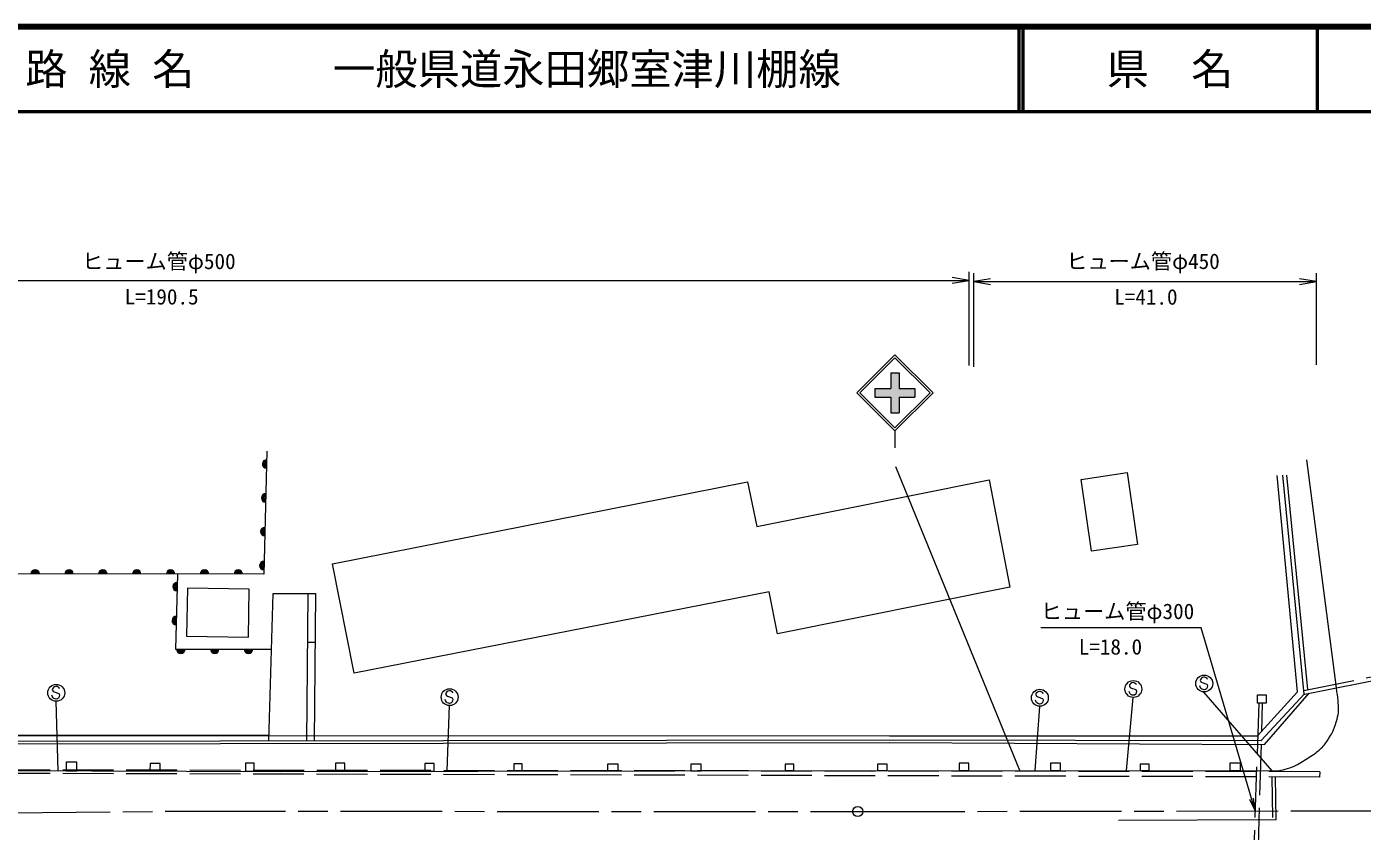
# Model space of a CAD drawing. Units: millimetres, scale not verified. Extents: x 40000 to 680000, y 20000 to 380000.
# Drawn here: x 180554 to 338341, y 284954 to 380000 of the extents above; entities that cross this region are included whole.
import ezdxf
from ezdxf.enums import TextEntityAlignment as Align

# ---------------------------------------------------------------- set-up
doc = ezdxf.new("R2010")
doc.units = ezdxf.units.MM
doc.header["$LTSCALE"] = 1000
doc.linetypes.add('CHAIN', pattern=[18.5, 12, -1.5, 3.5, -1.5])
doc.linetypes.add('DASHED', pattern=[7.5, 6, -1.5])
for name, color, linetype, lineweight in [('M-BGD', 7, 'Continuous', 13), ('M-BMK', 2, 'CHAIN', 13), ('M-BMK-SRVR', 3, 'Continuous', 13), ('M-STR-HTXT', 7, 'Continuous', 13), ('M-STR-STRC', 7, 'Continuous', 13), ('M-TTL', 2, 'Continuous', 140), ('M-TTL-LINE', 7, 'Continuous', 50)]:
    doc.layers.add(name, color=color, linetype=linetype, lineweight=lineweight)
doc.layers.add('M-TTL-TXT', color=7, linetype='Continuous')
doc.styles.add('ＭＳ ゴシック', font='')
doc.styles.get('ＭＳ ゴシック').set_extended_font_data('MS Gothic')

# ---------------------------------------------------------------- blocks, each defined once
blk = doc.blocks.new('open_arrow')
at = {"color": 0, "linetype": 'Continuous', "lineweight": -2}
blk.add_lwpolyline([(7.5, 1.25), (0, 0), (7.5, -1.25)], dxfattribs=at)

msp = doc.modelspace()

# ---------------------------------------------------------------- hatches: boundary and pattern name
at = {"layer": 'M-STR-STRC'}
msp.add_hatch(color=256, dxfattribs=at).paths.add_polyline_path([(280772, 337250), (282632, 337250), (282633, 339110), (283633, 339110), (283632, 337250), (285492, 337250), (285492, 336250), (283632, 336250), (283632, 334390), (282632, 334390), (282632, 336250), (280772, 336250)])

# ---------------------------------------------------------------- linework, layer by layer
at = {"layer": 'M-BGD'}
for p, q in [((335280, 301901), (331776, 328846)), ((330690, 301433), (328301, 326988)), ((331484, 301150), (328973, 327031)), ((331903, 301686), (329434, 327037)), ((216674, 316542), (265722, 326229)), ((265722, 326229), (266827, 320952)), ((266827, 320952), (294243, 326467)), ((294243, 326467), (296699, 313805)), ((219222, 303641), (216674, 316542)), ((209156, 295636), (209657, 313063)), ((209657, 313063), (214676, 313032)), ((213776, 313041), (213598, 295653)), ((214676, 313032), (214498, 295644)), ((268262, 313239), (219222, 303641)), ((269242, 308298), (268262, 313239)), ((296699, 313805), (269242, 308298)), ((213717, 307296), (214617, 307296)), ((331560, 301164), (345202, 303867)), ((325959, 296220), (330690, 301433)), ((326402, 295674), (331484, 301150)), ((326798, 295223), (332072, 301265)), ((331484, 301150), (331560, 301164)), ((169933, 296279), (282503, 296242)), ((169934, 295579), (282497, 295742)), ((169934, 295279), (282498, 295442)), ((174573, 296362), (209200, 296305)), ((282497, 295742), (326402, 295674)), ((282498, 295442), (326798, 295223)), ((282503, 296242), (325959, 296220)), ((160348, 292177), (210587, 292036)), ((210587, 292036), (280387, 292141)), ((280387, 292141), (328381, 292115)), ((333316, 291992), (333305, 291367))]:
    msp.add_line(p, q, dxfattribs=at)
at = {"layer": 'M-BGD', "linetype": 'DASHED'}
for p, q in [((331441, 301593), (345197, 304359)), ((326106, 300074), (325500, 281760)), ((326033, 281725), (326569, 300074)), ((333316, 291992), (131977, 292244)), ((333305, 291367), (131986, 291908))]:
    msp.add_line(p, q, dxfattribs=at)
at = {"layer": 'M-BGD'}
for points in [[(208931, 329842), (208549, 315343), (178618, 315352), (174407, 295586)], [(198350, 315346), (198139, 306473), (209421, 306449)]]:
    msp.add_lwpolyline(points, dxfattribs=at)
for points in [[(305122, 326529), (310557, 327321), (311795, 318820), (306360, 318029)], [(199531, 313677), (199426, 308013), (206737, 307877), (206842, 313541)], [(325957, 301075), (326973, 301075), (326973, 300074), (325957, 300074)], [(185196, 292107), (186463, 292104), (186465, 293104), (185199, 293108)], [(195117, 292079), (196313, 292076), (196316, 292964), (195120, 292967)], [(206399, 292048), (207431, 292045), (207433, 292987), (206401, 292990)], [(217024, 292046), (218150, 292047), (218148, 293010), (217023, 293009)], [(227602, 292062), (228681, 292063), (228679, 292963), (227600, 292962)], [(238086, 292078), (239071, 292079), (239070, 292916), (238085, 292915)], [(249180, 292094), (250423, 292096), (250422, 292893), (249179, 292891)], [(259031, 292109), (260250, 292111), (260249, 292869), (259030, 292868)], [(270148, 292126), (271180, 292128), (271179, 292870), (270147, 292868)], [(281066, 292141), (282213, 292140), (282213, 292880), (281067, 292881)], [(290707, 292136), (291864, 292135), (291865, 293004), (290707, 293004)], [(301489, 292130), (302677, 292129), (302678, 293002), (301490, 293003)], [(312098, 292124), (313148, 292123), (313148, 292880), (312099, 292881)], [(322708, 292118), (323945, 292118), (323946, 292986), (322709, 292987)]]:
    msp.add_lwpolyline(points, close=True, dxfattribs=at)
for centre, radius, start, end in [((208892, 328343), 500, 88.48845, 268.48845), ((208892, 328343), 400, 88.48845, 268.48845), ((208892, 328343), 300, 88.48845, 268.48845), ((208892, 328343), 200, 88.48845, 268.48845), ((208892, 328343), 100, 88.48845, 268.48845), ((208786, 324344), 500, 88.48845, 268.48845), ((208786, 324344), 400, 88.48845, 268.48845), ((208786, 324344), 300, 88.48845, 268.48845), ((208786, 324344), 200, 88.48845, 268.48845), ((208786, 324344), 100, 88.48845, 268.48845), ((208681, 320346), 500, 88.48845, 268.48845), ((208681, 320346), 400, 88.48845, 268.48845), ((208681, 320346), 300, 88.48845, 268.48845), ((208681, 320346), 200, 88.48845, 268.48845), ((208681, 320346), 100, 88.48845, 268.48845), ((181553, 315351), 500, 359.98316, 179.98316), ((181553, 315351), 400, 359.98316, 179.98316), ((181553, 315351), 300, 359.98316, 179.98316), ((185553, 315350), 500, 359.98316, 179.98316), ((185553, 315350), 400, 359.98316, 179.98316), ((185553, 315350), 300, 359.98316, 179.98316), ((189553, 315349), 500, 359.98316, 179.98316), ((189553, 315349), 400, 359.98316, 179.98316), ((189553, 315349), 300, 359.98316, 179.98316), ((193553, 315347), 500, 359.98316, 179.98316), ((193553, 315347), 400, 359.98316, 179.98316), ((193553, 315347), 300, 359.98316, 179.98316), ((197553, 315346), 500, 359.98316, 179.98316), ((197553, 315346), 400, 359.98316, 179.98316), ((197553, 315346), 300, 359.98316, 179.98316), ((201553, 315345), 500, 359.98316, 179.98316), ((201553, 315345), 400, 359.98316, 179.98316), ((201553, 315345), 300, 359.98316, 179.98316), ((205553, 315344), 500, 359.98316, 179.98316), ((205553, 315344), 400, 359.98316, 179.98316), ((205553, 315344), 300, 359.98316, 179.98316), ((208575, 316347), 500, 88.48845, 268.48845), ((208575, 316347), 400, 88.48845, 268.48845), ((208575, 316347), 300, 88.48845, 268.48845), ((208575, 316347), 200, 88.48845, 268.48845), ((208575, 316347), 100, 88.48845, 268.48845), ((181553, 315351), 200, 359.98316, 179.98316), ((181553, 315351), 100, 359.98316, 179.98316), ((185553, 315350), 200, 359.98316, 179.98316), ((185553, 315350), 100, 359.98316, 179.98316), ((189553, 315349), 200, 359.98316, 179.98316), ((189553, 315349), 100, 359.98316, 179.98316), ((193553, 315347), 200, 359.98316, 179.98316), ((193553, 315347), 100, 359.98316, 179.98316), ((197553, 315346), 200, 359.98316, 179.98316), ((197553, 315346), 100, 359.98316, 179.98316), ((198315, 313846), 500, 88.63702, 268.63702), ((198315, 313846), 400, 88.63702, 268.63702), ((198315, 313846), 300, 88.63702, 268.63702), ((198315, 313846), 200, 88.63702, 268.63702), ((201553, 315345), 200, 359.98316, 179.98316), ((201553, 315345), 100, 359.98316, 179.98316), ((205553, 315344), 200, 359.98316, 179.98316), ((205553, 315344), 100, 359.98316, 179.98316), ((198315, 313846), 100, 88.63702, 268.63702), ((198220, 309848), 500, 88.63702, 268.63702), ((198220, 309848), 400, 88.63702, 268.63702), ((198220, 309848), 300, 88.63702, 268.63702), ((198220, 309848), 200, 88.63702, 268.63702), ((198220, 309848), 100, 88.63702, 268.63702), ((198764, 306472), 500, 179.88088, 359.88088), ((198764, 306472), 400, 179.88088, 359.88088), ((198764, 306472), 300, 179.88088, 359.88088), ((198764, 306472), 200, 179.88088, 359.88088), ((198764, 306472), 100, 179.88088, 359.88088), ((202764, 306463), 500, 179.88088, 359.88088), ((202764, 306463), 400, 179.88088, 359.88088), ((202764, 306463), 300, 179.88088, 359.88088), ((202764, 306463), 200, 179.88088, 359.88088), ((202764, 306463), 100, 179.88088, 359.88088), ((206764, 306455), 500, 179.88088, 359.88088), ((206764, 306455), 400, 179.88088, 359.88088), ((206764, 306455), 300, 179.88088, 359.88088), ((206764, 306455), 200, 179.88088, 359.88088), ((206764, 306455), 100, 179.88088, 359.88088)]:
    msp.add_arc(centre, radius, start, end, dxfattribs=at)
msp.add_open_spline([(328381, 292115), (328908, 292198), (329078, 292222), (329508, 292357), (329890, 292478), (330100, 292562), (330459, 292740), (330793, 292906), (330970, 293020), (331287, 293216), (331903, 293597), (332276, 293776), (332841, 294230), (333247, 294556), (333491, 294732), (333821, 295136), (334154, 295545), (334314, 295797), (334582, 296252), (334733, 296509), (334824, 296653), (334936, 296929), (335133, 297415), (335243, 297691), (335363, 298201), (335459, 298603), (335517, 298831), (335541, 299244), (335567, 299687), (335515, 299937), (335478, 300380), (335428, 300977), (335392, 301179), (335280, 301901)], degree=3, knots=[0, 0, 0, 0, 1, 1, 1, 2, 2, 2, 3, 3, 3, 4, 4, 4, 5, 5, 5, 6, 6, 6, 7, 7, 7, 8, 8, 8, 9, 9, 9, 10, 10, 10, 11, 11, 11, 11], dxfattribs=at)
at = {"layer": 'M-BMK'}
for p, q in [((178401, 287148), (199138, 287334)), ((199138, 287334), (279385, 287282)), ((279385, 287282), (331379, 287373)), ((331379, 287373), (378752, 287406))]:
    msp.add_line(p, q, dxfattribs=at)
at = {"layer": 'M-BMK-SRVR'}
msp.add_circle((278732, 287283), 600, dxfattribs=at)
at = {"layer": 'M-STR-HTXT'}
for p, q in [((291899, 339964), (291899, 351028)), ((292434, 339810), (292434, 350900)), ((332940, 340047), (332940, 350900)), ((101387, 350028), (291899, 350028)), ((292434, 349900), (332940, 349900))]:
    msp.add_line(p, q, dxfattribs=at)
msp.add_lwpolyline([(325685, 287363), (319298, 308973), (300348, 308973)], dxfattribs=at)
at = {"layer": 'M-STR-STRC'}
for p, q in [((278631, 336750), (283131, 341250)), ((278985, 336750), (283131, 340897)), ((287632, 336750), (283131, 341250)), ((287278, 336750), (283131, 340897)), ((282633, 339110), (282632, 337250)), ((282633, 339110), (283633, 339110)), ((283633, 339110), (283632, 337250)), ((278631, 336750), (283131, 332249)), ((278985, 336750), (283131, 332603)), ((280772, 337250), (280772, 336250)), ((280772, 337250), (282632, 337250)), ((280772, 336250), (282632, 336250)), ((282632, 336250), (282632, 334390)), ((283131, 332603), (287278, 336750)), ((283132, 332250), (287632, 336750)), ((283632, 337250), (285492, 337250)), ((283632, 336250), (285492, 336250)), ((283632, 336250), (283632, 334390)), ((285492, 337250), (285492, 336250)), ((282632, 334390), (283632, 334390)), ((283132, 332250), (283132, 330250)), ((297875, 292132), (283250, 328002)), ((319340, 303039), (319211, 302900)), ((319471, 303132), (319340, 303039)), ((319637, 303165), (319471, 303132)), ((319752, 303149), (319637, 303165)), ((319897, 303077), (319752, 303149)), ((320007, 303002), (319897, 303077)), ((320041, 302890), (320007, 303002)), ((183590, 301796), (183574, 301683)), ((183574, 301683), (183660, 301500)), ((183719, 301935), (183590, 301796)), ((183660, 301500), (183811, 301427)), ((183850, 302028), (183719, 301935)), ((183811, 301427), (184343, 301239)), ((184016, 302061), (183850, 302028)), ((184132, 302045), (184016, 302061)), ((184276, 301973), (184132, 302045)), ((184386, 301898), (184276, 301973)), ((184420, 301787), (184386, 301898)), ((230189, 301425), (230061, 301287)), ((230321, 301518), (230189, 301425)), ((230487, 301551), (230321, 301518)), ((230602, 301535), (230487, 301551)), ((230747, 301463), (230602, 301535)), ((230857, 301388), (230747, 301463)), ((230891, 301277), (230857, 301388)), ((300052, 301447), (299921, 301354)), ((300218, 301480), (300052, 301447)), ((300334, 301464), (300218, 301480)), ((300478, 301391), (300334, 301464)), ((300588, 301317), (300478, 301391)), ((310822, 301361), (310783, 301471)), ((310836, 302249), (310820, 302136)), ((310820, 302136), (310906, 301953)), ((310964, 302388), (310836, 302249)), ((310906, 301953), (311057, 301880)), ((311096, 302481), (310964, 302388)), ((311057, 301880), (311589, 301691)), ((311262, 302514), (311096, 302481)), ((311377, 302498), (311262, 302514)), ((311522, 302425), (311377, 302498)), ((311632, 302351), (311522, 302425)), ((311589, 301691), (311669, 301519)), ((311666, 302239), (311632, 302351)), ((311669, 301519), (311639, 301291)), ((319197, 302012), (319158, 302122)), ((319211, 302900), (319195, 302787)), ((319195, 302787), (319281, 302604)), ((319282, 301834), (319197, 302012)), ((319281, 302604), (319432, 302531)), ((319385, 301761), (319282, 301834)), ((319531, 301686), (319385, 301761)), ((319432, 302531), (319964, 302343)), ((319651, 301669), (319531, 301686)), ((327707, 292115), (319629, 301384)), ((319819, 301697), (319651, 301669)), ((319944, 301793), (319819, 301697)), ((320014, 301943), (319944, 301793)), ((319964, 302343), (320044, 302170)), ((320044, 302170), (320014, 301943)), ((183577, 300908), (183537, 301018)), ((183661, 300730), (183577, 300908)), ((183764, 300657), (183661, 300730)), ((183910, 300582), (183764, 300657)), ((184030, 300565), (183910, 300582)), ((184256, 292110), (184015, 300321)), ((184198, 300594), (184030, 300565)), ((184323, 300690), (184198, 300594)), ((184394, 300839), (184323, 300690)), ((184343, 301239), (184423, 301066)), ((184423, 301066), (184394, 300839)), ((230047, 300398), (230008, 300508)), ((230061, 301287), (230045, 301173)), ((230045, 301173), (230131, 300991)), ((230131, 300220), (230047, 300398)), ((230131, 300991), (230282, 300917)), ((230235, 300147), (230131, 300220)), ((230230, 292121), (230494, 299802)), ((230381, 300072), (230235, 300147)), ((230282, 300917), (230814, 300729)), ((230501, 300055), (230381, 300072)), ((230669, 300084), (230501, 300055)), ((230793, 300180), (230669, 300084)), ((230864, 300329), (230793, 300180)), ((230814, 300729), (230894, 300556)), ((230894, 300556), (230864, 300329)), ((299779, 300327), (299740, 300437)), ((299793, 301215), (299777, 301102)), ((299777, 301102), (299862, 300919)), ((299863, 300149), (299779, 300327)), ((299921, 301354), (299793, 301215)), ((299862, 300919), (300013, 300846)), ((299966, 300076), (299863, 300149)), ((300112, 300000), (299966, 300076)), ((300013, 300846), (300545, 300657)), ((300233, 299984), (300112, 300000)), ((300400, 300012), (300233, 299984)), ((300525, 300108), (300400, 300012)), ((300596, 300257), (300525, 300108)), ((300545, 300657), (300626, 300485)), ((300622, 301205), (300588, 301317)), ((300626, 300485), (300596, 300257)), ((310488, 292125), (311267, 300765)), ((310906, 301183), (310822, 301361)), ((311010, 301110), (310906, 301183)), ((311156, 301035), (311010, 301110)), ((311276, 301018), (311156, 301035)), ((311444, 301046), (311276, 301018)), ((311568, 301142), (311444, 301046)), ((311639, 301291), (311568, 301142)), ((299697, 292131), (300228, 299710)), ((327776, 286591), (327683, 291382)), ((328179, 286329), (328073, 291381)), ((309533, 286258), (328179, 286329))]:
    msp.add_line(p, q, dxfattribs=at)
for centre in [(319669, 302414), (184048, 301310), (230518, 300800), (300250, 300729), (311293, 301763)]:
    msp.add_circle(centre, 1000, dxfattribs=at)
at = {"layer": 'M-TTL'}
msp.add_line((680000, 380000), (40000, 380000), dxfattribs=at)
at = {"layer": 'M-TTL-LINE'}
for p, q in [((297750, 380000), (297750, 370000)), ((298250, 380000), (298250, 370000)), ((333000, 380000), (333000, 370000)), ((40000, 370000), (680000, 370000))]:
    msp.add_line(p, q, dxfattribs=at)

# ---------------------------------------------------------------- block references
at = {"layer": 'M-STR-HTXT'}
for p, xscale, yscale, rotation in [((291899, 350028), 267, 267, 180), ((332940, 349900), 267, 267, 180), ((325685, 287363), 200, 200, 106.5)]:
    msp.add_blockref('open_arrow', p, dxfattribs=dict(at, xscale=xscale, yscale=yscale, rotation=rotation))
at = {"layer": 'M-STR-HTXT', "xscale": 267, "yscale": 267}
msp.add_blockref('open_arrow', (292434, 349900), dxfattribs=at)

# ---------------------------------------------------------------- texts
at = {"layer": 'M-STR-HTXT', "style": 'ＭＳ ゴシック'}
for s, p in [('ヒューム管φ500', (187098, 350817)), ('ヒューム管φ450', (303366, 350825)), ('ヒューム管φ300', (300348, 309473)), ('L=18.0', (304846, 305279))]:
    msp.add_text(s, height=1833, dxfattribs=at).set_placement(p, align=Align.BOTTOM_LEFT)
for s, p in [('L=190.5', (196493, 346635)), ('L=41.0', (312777, 346615))]:
    msp.add_text(s, height=1833, dxfattribs=at).set_placement(p, align=Align.BOTTOM_CENTER)
at = {"layer": 'M-TTL-TXT', "style": 'ＭＳ ゴシック'}
for s, p in [('路 線 名', (180380, 375000)), ('一般県道永田郷室津川棚線', (216734, 375000))]:
    msp.add_text(s, height=3666, dxfattribs=at).set_placement(p, align=Align.MIDDLE_LEFT)
msp.add_text('県\u3000名', height=3666, dxfattribs=at).set_placement((315625, 375000), align=Align.MIDDLE_CENTER)

doc.saveas('drawing.dxf')
